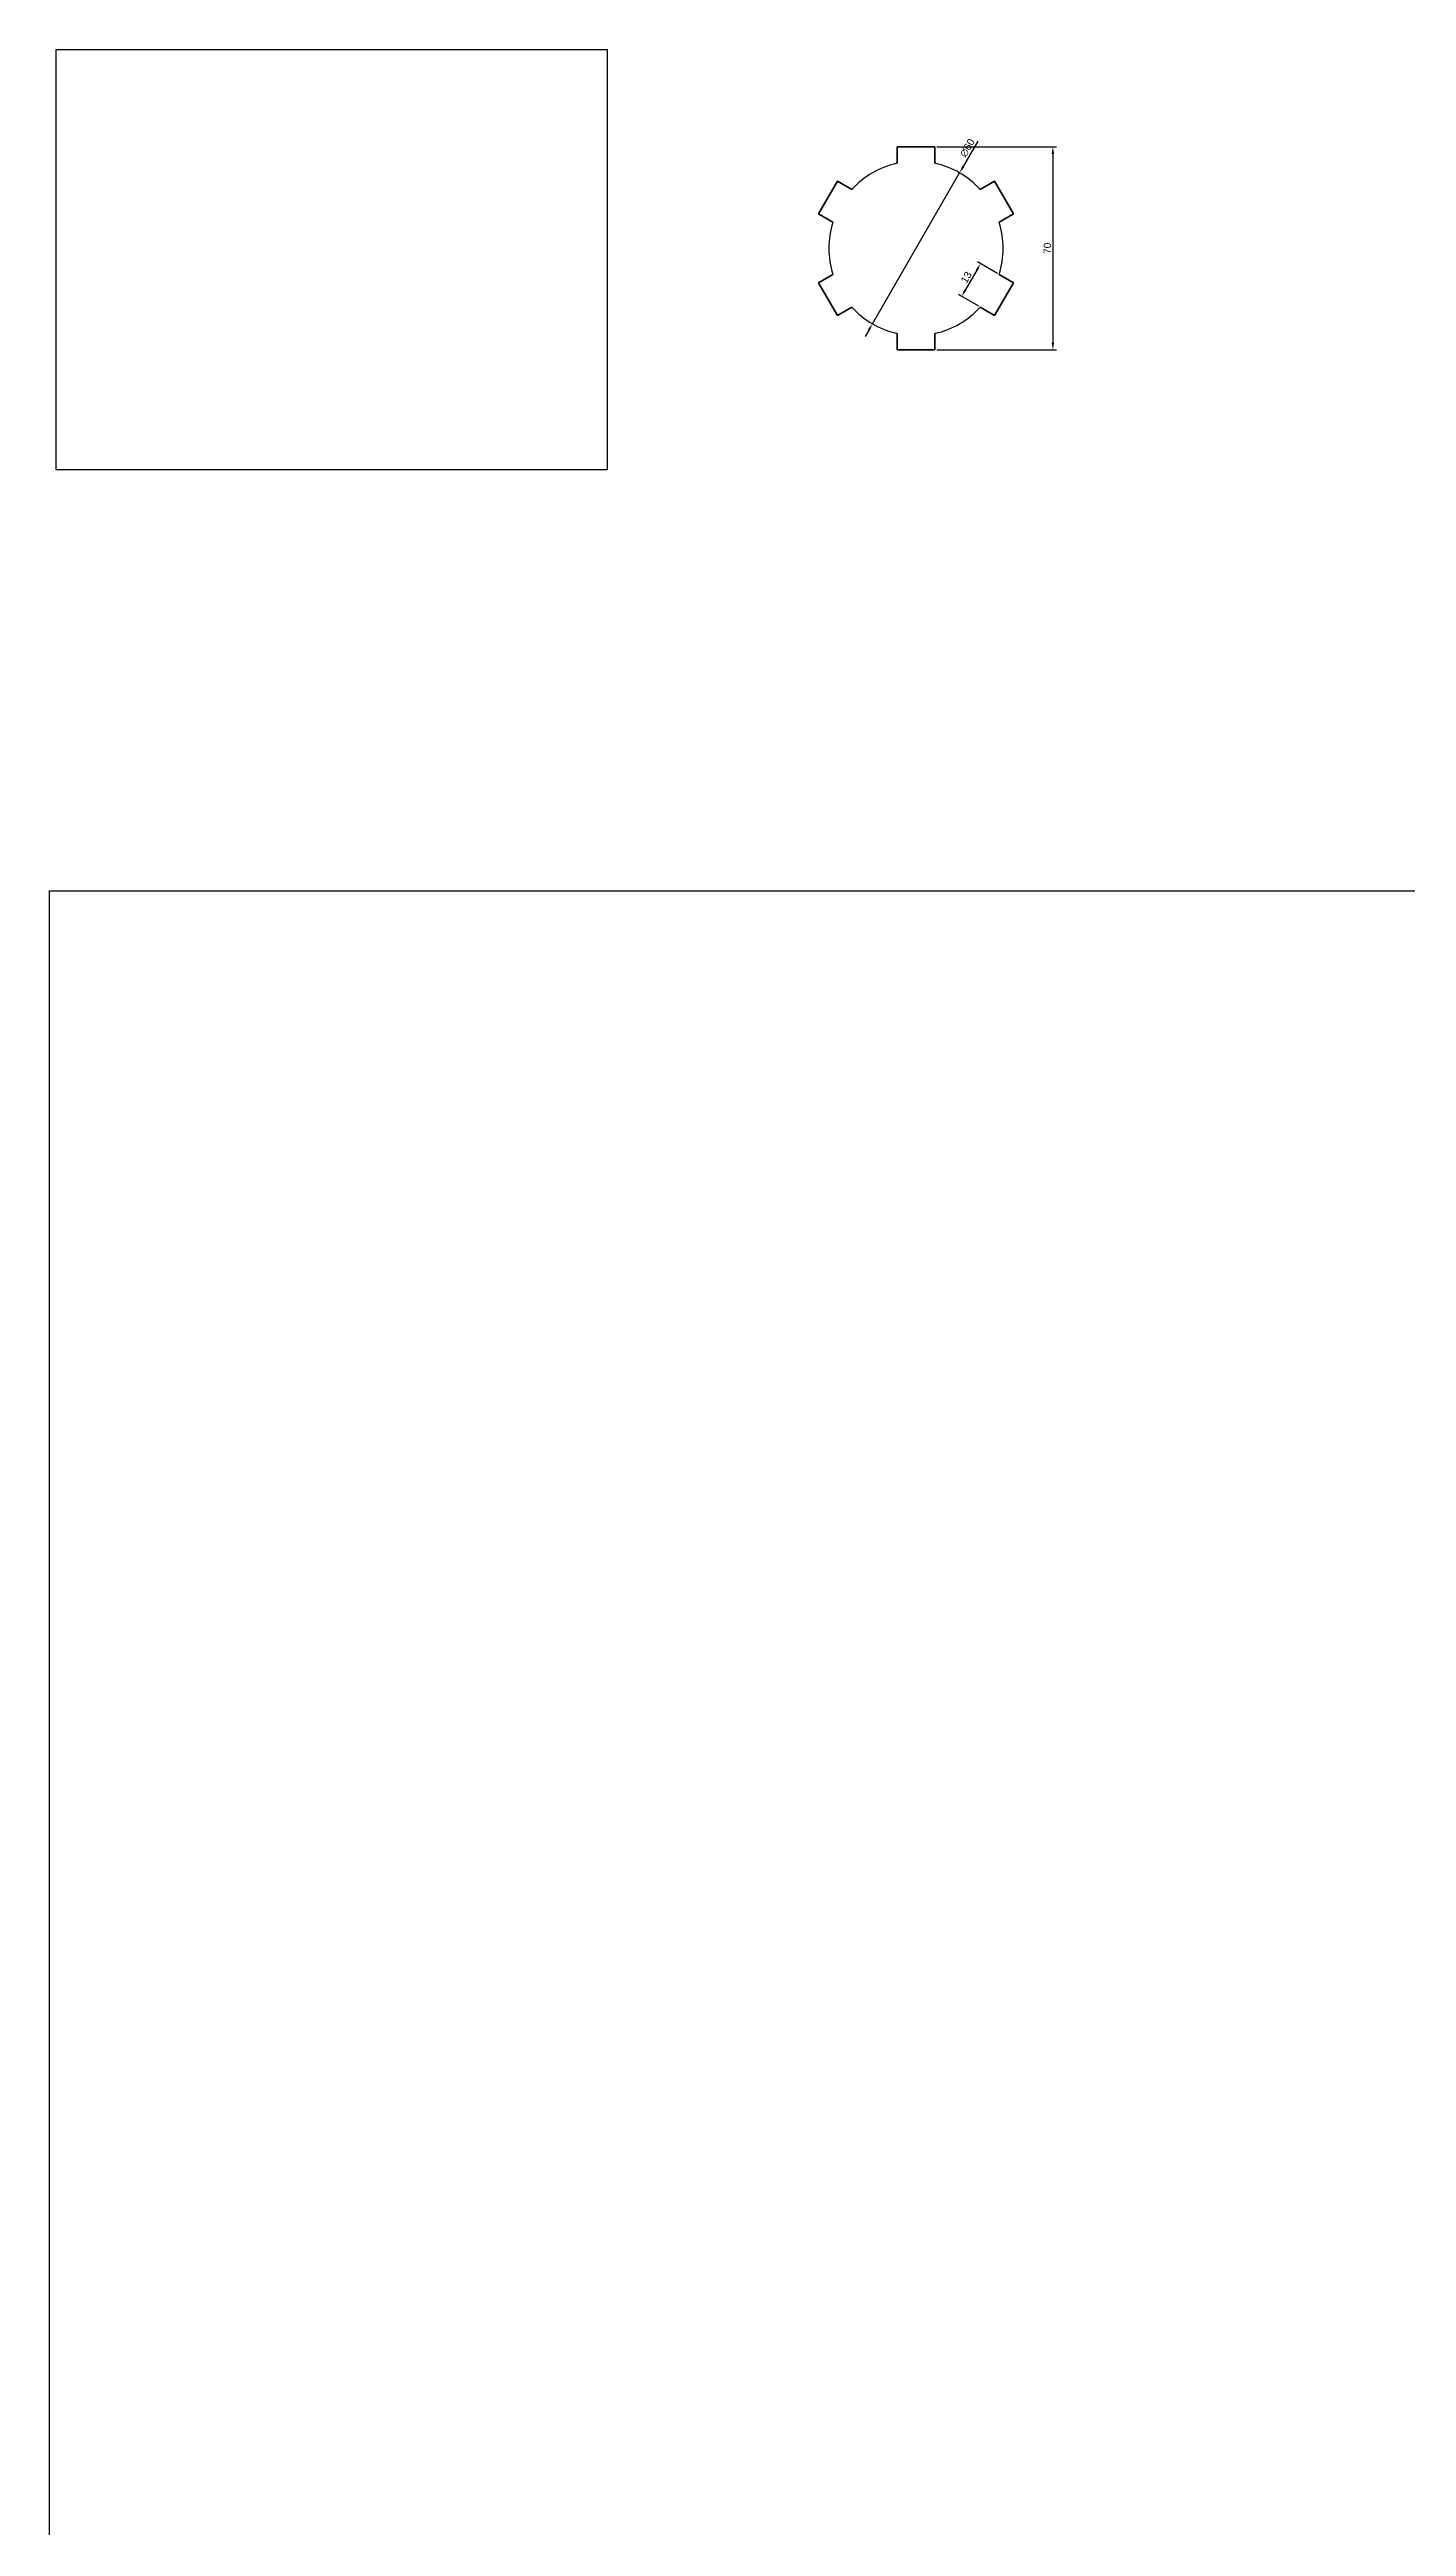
# Model space of a CAD drawing. Header units: millimetres. Extents: x 96 to 2102, y 1468 to 9975.
# Drawn here: x 130 to 598, y 7515 to 8367 of the extents above; entities that cross this region are included whole.
import ezdxf

# ---------------------------------------------------------------- set-up
doc = ezdxf.new("R2010")
doc.units = ezdxf.units.MM
doc.layers.add('可见的轮廓线', color=3, linetype='Continuous', lineweight=30)
doc.layers.add('尺寸线', color=5, linetype='Continuous')
doc.layers.add('标题栏', color=7, linetype='Continuous')
doc.styles.get("Standard").update_dxf_attribs({"font": 'arial.ttf'})
doc.dimstyles.new('ISO-25', dxfattribs={"dimtxt": 2.5, "dimasz": 2.5, "dimexe": 1.25, "dimexo": 0.625, "dimtad": 1, "dimdec": 0, "dimtxsty": 'Standard', "dimcen": 2.5, "dimadec": 0, "dimazin": 0, "dimtfac": 1, "dimtdec": 0, "dimtmove": 0, "dimatfit": 3, "dimfxl": 1, "dimarcsym": 0})
picture_1 = doc.add_image_def('image4.jpg', size_in_pixel=(652, 560))
picture_2 = doc.add_image_def('image5.jpg', size_in_pixel=(350, 267))

# ---------------------------------------------------------------- blocks, each defined once
blk = doc.blocks.new('*D25')
at = {"layer": 'Defpoints', "color": 0, "transparency": 16777216}
for p in [(443.65, 8324.93), (413.65, 8272.96)]:
    blk.add_point(p, dxfattribs=at)
at = {"layer": '尺寸线', "color": 0, "lineweight": -2, "transparency": 16777216}
for p, q in [((449.92, 8335.79), (444.9, 8327.09)), ((413.65, 8272.96), (443.65, 8324.93)), ((412.4, 8270.8), (411.15, 8268.63))]:
    blk.add_line(p, q, dxfattribs=at)
at = {"layer": '尺寸线', "color": 0, "transparency": 16777216}
for points in [[(444.54, 8327.3), (445.26, 8326.88), (443.65, 8324.93)], [(412.04, 8271.01), (412.76, 8270.59), (413.65, 8272.96)]]:
    blk.add_solid(points, dxfattribs=at)
at = {"layer": '尺寸线', "color": 0, "transparency": 16777216, "insert": (446.33, 8333.51), "char_height": 2.5, "attachment_point": 5, "rotation": 60}
blk.add_mtext('∅60', dxfattribs=at)
blk = doc.blocks.new('*D26')
at = {"layer": 'Defpoints', "color": 0, "transparency": 16777216}
for p in [(457.26, 8289.93), (444.35, 8282.38), (450.76, 8278.67)]:
    blk.add_point(p, dxfattribs=at)
at = {"layer": '尺寸线', "color": 0, "lineweight": -2, "transparency": 16777216}
for p, q in [((449.6, 8291.47), (445.6, 8284.54)), ((456.72, 8290.24), (449.77, 8294.26)), ((450.22, 8278.98), (443.27, 8283))]:
    blk.add_line(p, q, dxfattribs=at)
at = {"layer": '尺寸线', "color": 0, "transparency": 16777216}
for points in [[(449.24, 8291.68), (449.96, 8291.26), (450.85, 8293.63)], [(445.24, 8284.75), (445.96, 8284.33), (444.35, 8282.38)]]:
    blk.add_solid(points, dxfattribs=at)
at = {"layer": '尺寸线', "color": 0, "transparency": 16777216, "insert": (445.95, 8288.96), "char_height": 2.5, "attachment_point": 5, "rotation": 60}
blk.add_mtext('13', dxfattribs=at)
blk = doc.blocks.new('*D27')
at = {"layer": 'Defpoints', "color": 0, "transparency": 16777216}
for p in [(435.15, 8333.94), (435.15, 8263.94), (475.78, 8263.94)]:
    blk.add_point(p, dxfattribs=at)
at = {"layer": '尺寸线', "color": 0, "lineweight": -2, "transparency": 16777216}
for p, q in [((435.78, 8333.94), (477.03, 8333.94)), ((475.78, 8331.44), (475.78, 8266.44)), ((435.78, 8263.94), (477.03, 8263.94))]:
    blk.add_line(p, q, dxfattribs=at)
at = {"layer": '尺寸线', "color": 0, "transparency": 16777216}
for points in [[(475.36, 8331.44), (476.19, 8331.44), (475.78, 8333.94)], [(475.36, 8266.44), (476.19, 8266.44), (475.78, 8263.94)]]:
    blk.add_solid(points, dxfattribs=at)
at = {"layer": '尺寸线', "color": 0, "transparency": 16777216, "insert": (473.88, 8298.94), "char_height": 2.5, "attachment_point": 5, "rotation": 90}
blk.add_mtext('70', dxfattribs=at)

msp = doc.modelspace()

# ---------------------------------------------------------------- linework, layer by layer
at = {"layer": '可见的轮廓线'}
for p, q in [((422.15, 8333.94), (422.15, 8328.23)), ((422.15, 8333.94), (435.15, 8333.94)), ((435.15, 8333.94), (422.15, 8333.94)), ((422.15, 8328.23), (422.15, 8333.94)), ((435.15, 8333.94), (435.15, 8328.23)), ((435.15, 8328.23), (435.15, 8333.94)), ((395.09, 8310.82), (401.59, 8322.07)), ((401.59, 8322.07), (395.09, 8310.82)), ((401.59, 8322.07), (406.54, 8319.22)), ((406.54, 8319.22), (401.59, 8322.07)), ((455.71, 8322.07), (450.76, 8319.22)), ((450.76, 8319.22), (455.71, 8322.07)), ((462.21, 8310.82), (455.71, 8322.07)), ((455.71, 8322.07), (462.21, 8310.82)), ((395.09, 8310.82), (400.04, 8307.96)), ((400.04, 8307.96), (395.09, 8310.82)), ((462.21, 8310.82), (457.26, 8307.96)), ((457.26, 8307.96), (462.21, 8310.82)), ((428.65, 8298.94), (428.65, 8298.94)), ((395.09, 8287.07), (400.04, 8289.93)), ((400.04, 8289.93), (395.09, 8287.07)), ((462.21, 8287.07), (457.26, 8289.93)), ((457.26, 8289.93), (462.21, 8287.07)), ((401.59, 8275.82), (395.09, 8287.07)), ((395.09, 8287.07), (401.59, 8275.82)), ((455.71, 8275.82), (462.21, 8287.07)), ((462.21, 8287.07), (455.71, 8275.82)), ((401.59, 8275.82), (406.54, 8278.67)), ((406.54, 8278.67), (401.59, 8275.82)), ((455.71, 8275.82), (450.76, 8278.67)), ((450.76, 8278.67), (455.71, 8275.82)), ((422.15, 8263.94), (422.15, 8269.66)), ((422.15, 8269.66), (422.15, 8263.94)), ((435.15, 8263.94), (435.15, 8269.66)), ((435.15, 8269.66), (435.15, 8263.94)), ((422.15, 8263.94), (435.15, 8263.94)), ((435.15, 8263.94), (422.15, 8263.94))]:
    msp.add_line(p, q, dxfattribs=at)
msp.add_lwpolyline([(422.15, 8263.94), (422.15, 8263.94)], close=True, dxfattribs=at)
for start, end in [(102.51333, 137.48667), (42.51333, 77.48667), (162.51333, 197.48667), (342.51333, 17.48667), (222.51333, 257.48667), (282.51333, 317.48667)]:
    msp.add_arc((428.65, 8298.94), 30, start, end, dxfattribs=at)

# ---------------------------------------------------------------- dimensions: what is measured, and where the dimension line sits
at = {"layer": '尺寸线'}
dim = msp.add_diameter_dim_2p(p1=(413.65, 8272.96), p2=(443.65, 8324.93), dimstyle='ISO-25', dxfattribs=at)
dim.commit()
dim.dimension.update_dxf_attribs({"geometry": '*D25', "text_midpoint": (446.33, 8333.51)})
dim = msp.add_linear_dim(base=(475.78, 8263.94), p1=(435.15, 8333.94), p2=(435.15, 8263.94), angle=90, dimstyle='ISO-25', dxfattribs=at)
dim.commit()
dim.dimension.update_dxf_attribs({"geometry": '*D27', "text_midpoint": (473.88, 8298.94)})
dim = msp.add_aligned_dim(p1=(457.26, 8289.93), p2=(450.76, 8278.67), distance=-7.41, dimstyle='ISO-25', dxfattribs=at)
dim.commit()
dim.dimension.update_dxf_attribs({"geometry": '*D26', "text_midpoint": (445.95, 8288.96)})

# ---------------------------------------------------------------- pictures from other files: only their frames are drawn
at = {"layer": '标题栏'}
image = msp.add_image(picture_2, insert=(132.55, 8222.63), size_in_units=(189.76, 144.76), dxfattribs=at)
image.dxf.flags = 7
image = msp.add_image(picture_1, insert=(130.31, 6661.71), size_in_units=(1648.62, 1415.99), dxfattribs=at)
image.dxf.flags = 7

doc.saveas('drawing.dxf')
